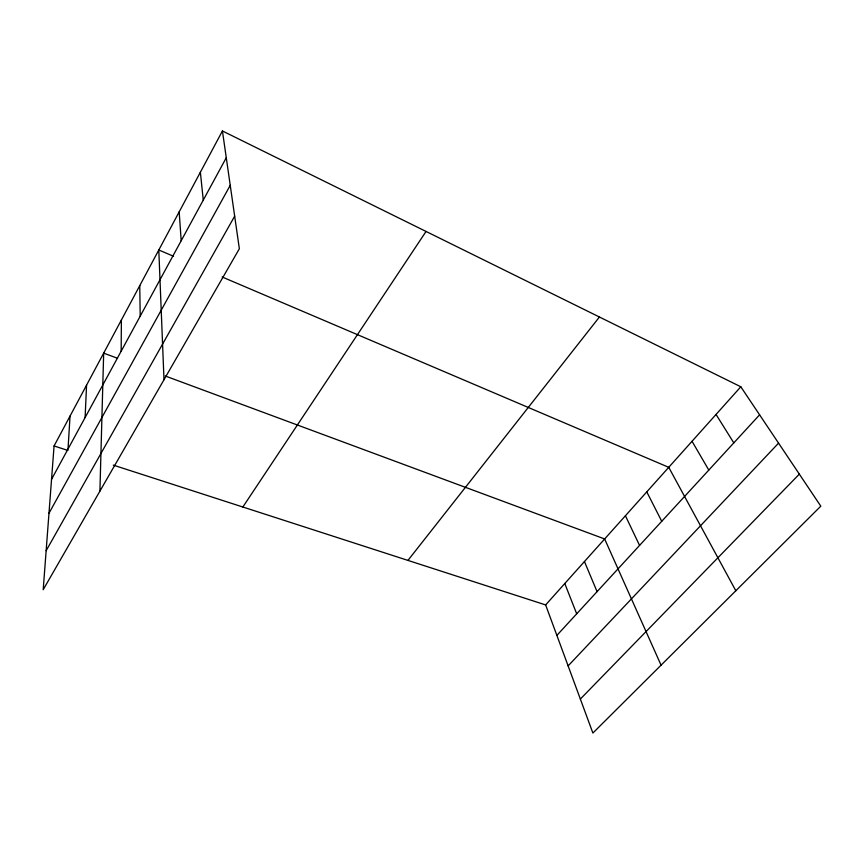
<?xml version="1.0" encoding="UTF-8"?>
<svg xmlns="http://www.w3.org/2000/svg" width="864" height="864" viewBox="0 0 864 864"><rect width="100%" height="100%" fill="white"/><g stroke="black" fill="none" stroke-linecap="round" stroke-linejoin="round"><path stroke-width="1.3" d="M121.154 351.216L121.392 319.982M99.911 491.119L103.669 353.138L117.526 358.279M85.104 417.571L86.562 385.15M68.029 448.999L70.038 416.07M222.426 130.961L54.065 445.964L43.2 589.702L239.35 248.746L222.426 130.961L740.804 386.78L820.8 506.164L592.888 733.039L545.638 604.93L113.292 465.113M51.538 479.347L226.271 157.756M48.978 513.281L230.234 185.328M46.148 550.714L234.673 216.162M242.849 507.017L426.049 231.455M407.948 560.401L599.432 317.012M545.638 604.93L740.804 386.78M556.87 635.386L759.596 414.828M568.123 665.896L778.561 443.135M580.36 699.052L799.33 474.131M54.065 445.964L67.932 450.446M165.262 375.991L604.649 538.963L661.068 665.172M173.47 256.241L158.803 249.988L163.998 379.728M222.156 276.988L668.747 467.327L735.826 590.749M716.051 414.45L733.806 442.886M692.042 441.288L708.804 470.081M646.78 491.886L661.738 521.294M625.417 515.754L639.565 545.422M584.453 561.546L597.067 591.656M564.786 583.535L576.698 613.829M200.372 172.206L203.267 200.102M179.183 211.853L181.192 240.721M139.752 285.628L140.206 316.148"/></g></svg>
